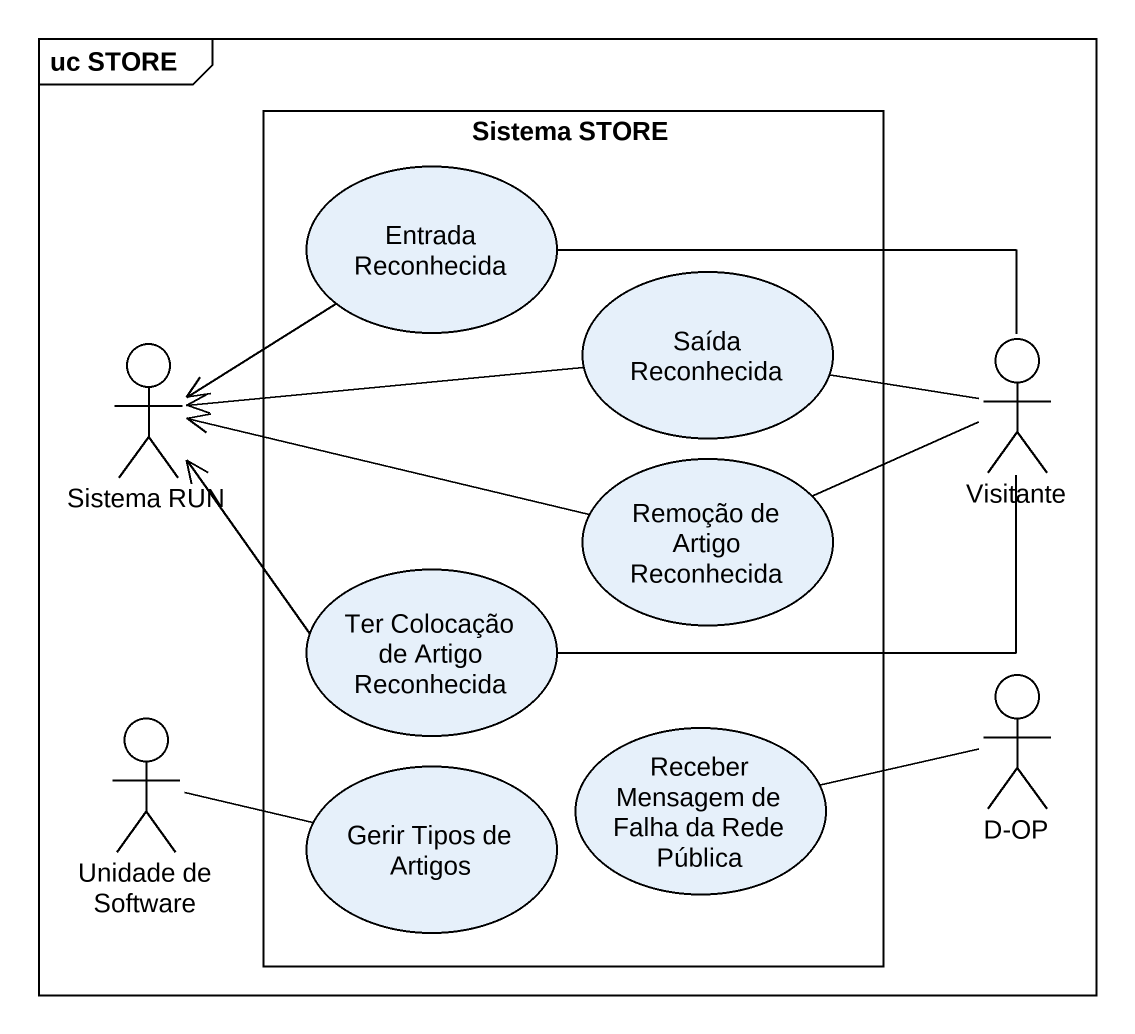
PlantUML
@startuml
mainframe uc STORE
rectangle "Sistema STORE" as Sistema_STORE {
  usecase "Entrada Reconhecida" as Entrada_Reconhecida
  usecase "Saída Reconhecida" as Saída_Reconhecida
  usecase "Remoção de Artigo Reconhecida" as Remoção_de_Artigo
  usecase "Ter Colocação de Artigo Reconhecida" as Ter_Colocação_de_Artigo
  usecase "Receber Mensagem de Falha da Rede Pública" as Receber_Mensagem_de_Falha
  usecase "Gerir Tipos de Artigos" as Gerir_Tipos_de_Artigos
}
actor "Sistema RUN" as Sistema_RUN
actor Visitante
actor "Unidade de Software" as Unidade_de_Software
actor "D-OP" as D_OP
Entrada_Reconhecida -right- Visitante
Saída_Reconhecida -right- Visitante
Sistema_RUN <-up- Entrada_Reconhecida
Sistema_RUN <-right- Saída_Reconhecida
Sistema_RUN <-right- Remoção_de_Artigo
Sistema_RUN <-- Ter_Colocação_de_Artigo
Remoção_de_Artigo -right- Visitante
Ter_Colocação_de_Artigo -right- Visitante
Unidade_de_Software -right- Gerir_Tipos_de_Artigos
Receber_Mensagem_de_Falha -right- D_OP
@enduml
